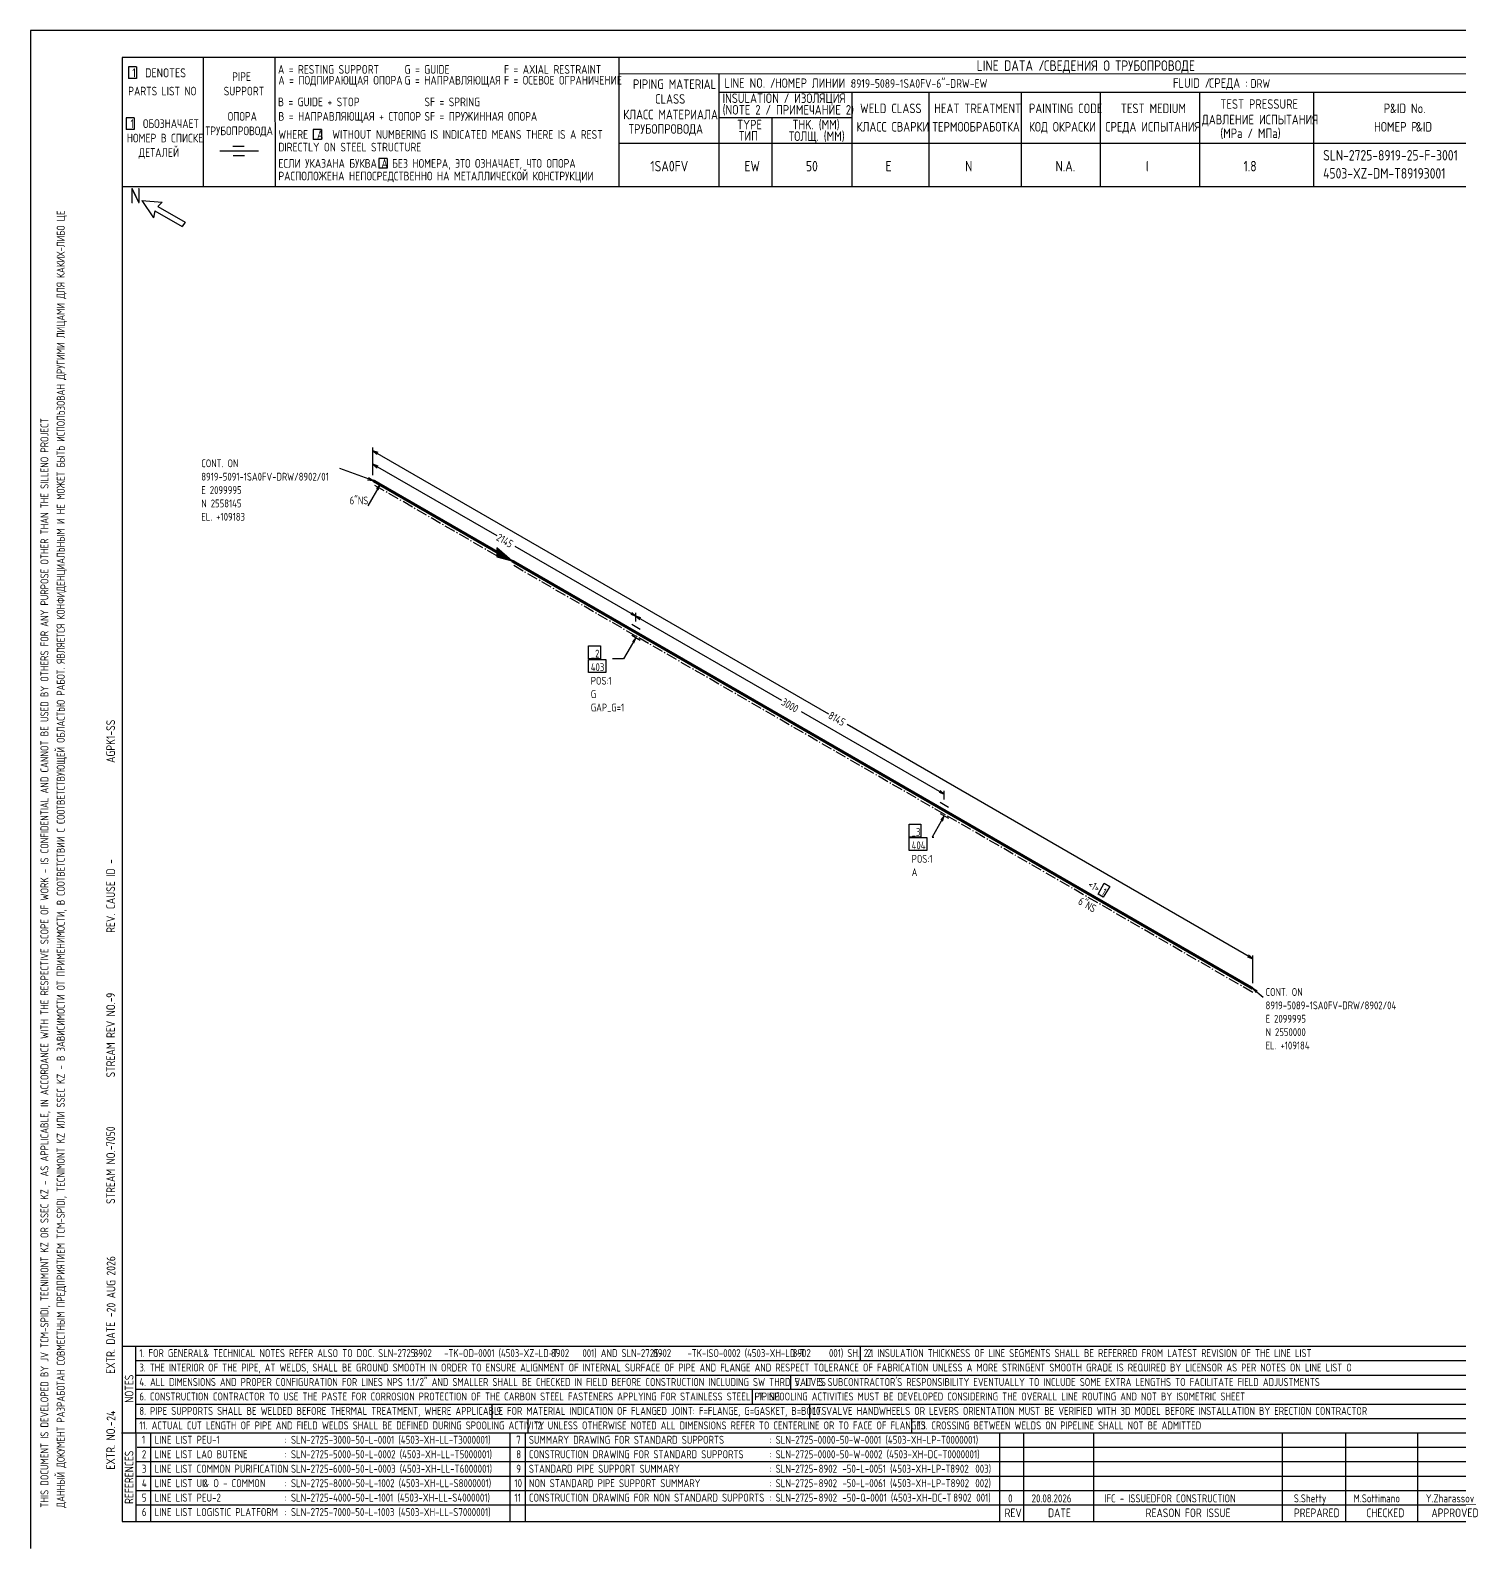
# Model space of a CAD drawing. Extents: x -1005 to 594, y -998 to 420.
# Drawn here: x 0 to 395.2, y 0 to 420 of the extents above; entities that cross this region are included whole.
import ezdxf

# ---------------------------------------------------------------- set-up
doc = ezdxf.new("R2010")
doc.units = 0
doc.linetypes.add('GT111', pattern=[4.5, 3, -0.6, 0.3, -0.6])
doc.styles.add('TTFN17', font='GOST type A')

msp = doc.modelspace()

# ---------------------------------------------------------------- linework, layer by layer
at = {"layer": 'GT_1', "flags": 128}
for points in [[(0, 420), (0, 0)], [(594, 420), (0, 420)], [(589.1, 412.5), (25.4, 412.5)], [(25.4, 412.5), (25.4, 7.5)], [(47.8, 412.5), (47.8, 376.7)], [(67.6, 412.5), (67.7, 376.7)], [(162.7, 412.5), (162.7, 376.7)], [(29.3, 409.9), (27.1, 409.9)], [(27.1, 409.9), (27.1, 406.7)], [(29.3, 409.9), (29.3, 406.7)], [(589.1, 408), (162.7, 407.9)], [(190.3, 407.8), (190.3, 376.7)], [(29.3, 406.7), (27.1, 406.7)], [(190.3, 402.9), (402.7, 402.9)], [(227.1, 402.9), (227.1, 376.7)], [(248.4, 402.9), (248.4, 376.8)], [(273.9, 402.9), (273.9, 376.7)], [(295.8, 402.9), (295.8, 376.7)], [(323.2, 402.9), (323.2, 376.7)], [(354.8, 402.9), (354.8, 376.8)], [(28.7, 395.8), (26.5, 395.8)], [(26.5, 395.8), (26.5, 392.6)], [(28.7, 395.8), (28.7, 392.6)], [(227.1, 395.8), (190.3, 395.8)], [(205, 395.8), (205, 376.7)], [(28.7, 392.6), (26.5, 392.6)], [(80.5, 392.6), (78.2, 392.6)], [(78.2, 392.6), (78.2, 389.8)], [(80.5, 392.6), (80.5, 389.8)], [(63.1, 386.6), (52.4, 386.6)], [(59.1, 387.9), (56, 387.9)], [(80.5, 389.8), (78.2, 389.8)], [(230.2, 388.7), (162.7, 388.7)], [(402.7, 388.7), (226.9, 388.7)], [(59.2, 385.3), (56.1, 385.3)], [(98.6, 384.6), (96.3, 384.6)], [(96.3, 384.6), (96.3, 381.9)], [(98.6, 384.6), (98.6, 381.9)], [(98.6, 381.9), (96.3, 381.9)], [(402.7, 376.7), (25.4, 376.7)], [(30.8, 372.9), (34, 368.1)], [(30.8, 372.9), (36.4, 372.5)], [(34.4, 370.1), (34, 368.1)], [(34.4, 370.1), (42, 365.7)], [(36.4, 372.5), (35.2, 371.3)], [(35.2, 371.3), (42.8, 366.9)], [(42.8, 366.9), (42, 365.7)], [(94.72, 296.98), (94.72, 304.62)], [(96.15, 303.2), (94.72, 303.73), (95.85, 302.75)], [(94.72, 303.73), (220.65, 230.97)], [(94.72, 295.48), (85.58, 298.77)], [(94.72, 296.98), (94.72, 300.88)], [(96.15, 299.45), (94.72, 299.98), (95.85, 299)], [(94.72, 299.98), (128.93, 280.25)], [(93.22, 295.7), (94.72, 295.48), (93.45, 296.23)], [(96.67, 294.35), (93.3, 288.5)], [(96.15, 292.93), (96.67, 294.35), (95.7, 293.23)], [(167.4, 257.98), (134.03, 277.25)], [(129, 275.68), (129, 274.32), (133.12, 273.27), (129, 276.88), (129, 274.48), (132.75, 273.5), (129, 276.8), (129, 274.7), (132.3, 273.73), (129, 276.57), (129, 274.85), (131.93, 274.02), (129, 276.43), (129, 275), (131.55, 274.18), (129, 276.27), (129, 275.15), (131.1, 274.48), (129, 276.12), (129, 275.38), (130.8, 274.62), (129, 275.9), (129, 275.52), (130.35, 274.93), (129, 275.75), (129, 275.68), (133.12, 273.27)], [(165.97, 258.5), (167.4, 257.98), (166.28, 258.95)], [(167.4, 256.48), (167.4, 258.88)], [(167.4, 256.48), (167.4, 258.88)], [(168.82, 257.45), (167.4, 257.98), (168.53, 257)], [(167.4, 257.98), (207.68, 234.72)], [(168.6, 254.3), (166.28, 255.65)], [(166.28, 252.65), (168.6, 251.3)], [(154.28, 249.72), (157.65, 249.72), (157.65, 246.12), (154.28, 246.12), (154.28, 249.72)], [(167.4, 251.97), (164.03, 246.12), (160.95, 246.12)], [(166.88, 250.55), (167.4, 251.97), (166.43, 250.85)], [(154.28, 245.97), (159.07, 245.97), (159.07, 242.38), (154.28, 242.38), (154.28, 245.97)], [(252.68, 208.7), (213.22, 231.5)], [(337.95, 163.18), (225.82, 227.97)], [(251.25, 209.22), (252.68, 208.7), (251.55, 209.68)], [(253.88, 205.03), (251.55, 206.38)], [(252.68, 207.2), (252.68, 209.6)], [(252.68, 202.7), (249.3, 196.85), (249.82, 196.85)], [(251.55, 203.38), (253.88, 202.03)], [(252.15, 201.28), (252.68, 202.7), (251.7, 201.57)], [(242.93, 200.45), (246.15, 200.45), (246.15, 196.85), (242.93, 196.85), (242.93, 200.45)], [(242.93, 196.7), (247.88, 196.7), (247.88, 193.1), (242.93, 193.1), (242.93, 196.7)], [(296.93, 184.1), (298.43, 183.2), (296.62, 180.2), (295.2, 181.03), (296.93, 184.1)], [(336.52, 163.7), (337.95, 163.18), (336.82, 164.15)], [(337.95, 156.43), (337.95, 164.07)], [(339.23, 154.18), (337.95, 154.93), (338.93, 153.8)], [(337.95, 154.93), (340.8, 152.53)], [(25.3, 56), (402.7, 56)], [(29.1, 56), (29.2, 7.5)], [(229.4, 56), (229.4, 52)], [(29.1, 52), (402.7, 52)], [(29.1, 48), (402.7, 48)], [(210.2, 48), (210.2, 44)], [(402.7, 44), (29.1, 44)], [(199.6, 44), (199.6, 40)], [(29.2, 40), (402.7, 40)], [(127.6, 40), (127.6, 36)], [(215.4, 40), (215.4, 36)], [(29.1, 36), (402.7, 36)], [(137.5, 36), (137.5, 32)], [(243.6, 36), (243.6, 32)], [(25.2, 32), (402.7, 32)], [(33.2, 32), (33.2, 7.6)], [(132.6, 32), (132.6, 7.6)], [(136.8, 32), (136.8, 7.6)], [(267.9, 32), (267.9, 7.5)], [(274.6, 32), (274.6, 7.5)], [(293.9, 32), (293.9, 7.5)], [(346.1, 32), (346.1, 7.5)], [(363.6, 32), (363.6, 7.5)], [(383.5, 32), (383.5, 7.5)], [(402.7, 28), (29.5, 28)], [(402.7, 24), (29.1, 24)], [(402.7, 20), (29.1, 20)], [(402.7, 16), (29.1, 16)], [(402.7, 12), (29.2, 12)], [(25.4, 7.5), (589.1, 7.5)], [(0, 0), (0, 0)]]:
    msp.add_lwpolyline(points, dxfattribs=at)
at = {"layer": 'GT_1', "const_width": 0.8, "flags": 128}
for points in [[(94.72, 295.48), (129, 275.68)], [(133.12, 273.27), (167.4, 253.47)], [(167.4, 253.47), (252.68, 204.2)], [(252.68, 204.2), (337.95, 154.93)]]:
    msp.add_lwpolyline(points, dxfattribs=at)
at = {"layer": 'GT_1', "linetype": 'GT111', "flags": 128}
for points in [[(129, 274.62), (94.72, 294.43)], [(167.4, 252.43), (133.12, 272.23)], [(252.68, 203.15), (167.4, 252.43)], [(337.95, 153.88), (252.68, 203.15)]]:
    msp.add_lwpolyline(points, dxfattribs=at)

# ---------------------------------------------------------------- texts
at = {"layer": 'GT_1', "style": 'TTFN17'}
for s, height, p in [('LINE DATA /', 2.8875, (261.63, 408.8)), ('СВЕДЕНИЯ О ТРУБОПРОВОДЕ', 2.8875, (280.23, 408.8)), (' 1  DENOTES', 2.5025, (26.88, 407)), (' PIPE', 2.406, (54.56, 406)), ('A = RESTING SUPPORT', 2.4062, (68.46, 408)), ('A = ПОДПИРАЮЩАЯ ОПОРА', 2.4062, (68.56, 405)), ('G = GUIDE', 2.406, (103.46, 408)), ('G = НАПРАВЛЯЮЩАЯ', 2.4062, (103.46, 405)), ('F = AXIAL RESTRAINT', 2.4062, (130.96, 408)), ('F = ОСЕВОЕ ОГРАНИЧЕНИЕ', 2.4062, (130.96, 405)), ('PARTS LIST NO', 2.4062, (27.06, 402)), ('SUPPORT', 2.406, (53.46, 402)), ('PIPING MATERIAL', 2.6469, (166.6, 403.8)), ('LINE NO. /', 2.647, (191.9, 404.1)), ('НОМЕР ЛИНИИ :', 2.5987, (205.89, 404.1)), ('8919-5089-1SA0FV-6"-DRW-EW', 2.4062, (226.86, 404.1)), ('FLUID /', 2.647, (315.9, 404.1)), ('СРЕДА :', 2.647, (325.9, 404.1)), ('DRW', 2.406, (337.36, 404.1)), ('B = GUIDE + STOP', 2.4062, (68.46, 399)), ('SF = SPRING', 2.4062, (108.96, 399)), ('CLASS', 2.647, (172.7, 399.7)), ('(NOTE 2 / ПРИМЕЧАНИЕ 2)', 2.6469, (191.4, 396.7)), ('INSULATION / ИЗОЛЯЦИЯ', 2.6469, (191.4, 399.9)), ('WELD CLASS', 2.647, (229.4, 397.1)), ('HEAT TREATMENT', 2.6469, (249.9, 397.1)), ('PAINTING CODE', 2.6469, (276.1, 397.1)), ('TEST MEDIUM', 2.6469, (301.5, 397.1)), ('TEST PRESSURE', 2.6469, (329, 398.3)), ('P', 2.65, (374.2, 397.1)), ('&ID No.', 2.647, (375.91, 397.1)), (' 1  ОБОЗНАЧАЕТ', 2.4062, (26.46, 393)), ('ОПОРА', 2.406, (54.56, 395)), ('B = НАПРАВЛЯЮЩАЯ + СТОПОР', 2.4062, (68.56, 395)), ('SF = ПРУЖИННАЯ ОПОРА', 2.4062, (108.96, 395)), ('КЛАСС МАТЕРИАЛА', 2.6469, (163.9, 395.4)), ('TYPE', 2.647, (195.4, 392.6)), ('THK. (MM)', 2.647, (210.7, 392.6)), ('ДАВЛЕНИЕ ИСПЫТАНИЯ', 2.6469, (323.9, 394)), ('НОМЕР В СПИСКЕ', 2.4062, (26.66, 389)), ('ТРУБОПРОВОДА', 2.4062, (48.36, 391)), ('WHERE  A  WITHOUT NUMBERING IS INDICATED MEANS THERE IS A REST', 2.4062, (68.56, 390)), ('ТРУБОПРОВОДА', 2.6469, (165.4, 391.4)), ('ТИП', 2.647, (195.9, 389.5)), ('ТОЛЩ. (ММ)', 2.647, (209.7, 389.4)), ('КЛАСС СВАРКИ', 2.6469, (228.4, 392)), ('ТЕРМООБРАБОТКА', 2.6469, (249.4, 392)), ('КОД ОКРАСКИ', 2.6469, (276.1, 392)), ('СРЕДА ИСПЫТАНИЯ', 2.6469, (297.2, 392)), ('(MPa / МПа)', 2.6469, (329, 390.2)), ('НОМЕР P', 2.647, (371.5, 392)), ('&ID', 2.647, (383.1, 392)), ('ДЕТАЛЕЙ', 2.406, (29.96, 385)), ('DIRECTLY ON STEEL STRUCTURE', 2.4062, (68.56, 386.5)), ('SLN-2725-8919-25-F-3001', 2.8875, (357.43, 384)), ('ЕСЛИ УКАЗАНА БУКВА A БЕЗ НОМЕРА, ЭТО ОЗНАЧАЕТ, ЧТО ОПОРА', 2.4062, (68.56, 382)), ('1SA0FV', 2.888, (171.43, 381)), ('EW', 2.888, (197.43, 381)), ('50', 2.888, (214.43, 381)), ('E', 2.89, (236.43, 381)), ('N', 2.89, (258.43, 381)), ('N.A.', 2.888, (283.43, 381)), ('I', 2.89, (308.43, 381)), ('1.8', 2.888, (335.43, 381)), ('РАСПОЛОЖЕНА НЕПОСРЕДСТВЕННО НА МЕТАЛЛИЧЕСКОЙ КОНСТРУКЦИИ', 2.4062, (68.56, 378.5)), ('4503-XZ-DM-T89193001', 2.8875, (357.43, 379)), ('N', 4.33, (27.55, 372.1)), ('CONT. ON', 2.166, (47.25, 299.15)), ('8919-5091-1SA0FV-DRW/8902/01', 2.1656, (47.25, 295.45)), ('E 2099995', 2.166, (47.25, 291.75)), ('N 2558145', 2.166, (47.25, 288.06)), ('6"NS', 2.166, (88.27, 288.88)), ('EL. +109183', 2.1656, (47.25, 284.36)), ('_2', 2.166, (154.95, 246.5)), ('403', 2.166, (154.95, 242.75)), ('POS:1', 2.166, (154.95, 239)), ('G', 2.17, (154.95, 235.3)), ('GAP_G=1', 2.166, (154.95, 231.6)), ('_3', 2.166, (243.66, 197.22)), ('404', 2.166, (243.66, 193.47)), ('POS:1', 2.166, (243.66, 189.72)), ('A', 2.17, (243.66, 186.03)), ('CONT. ON', 2.166, (341.5, 152.9)), ('8919-5089-1SA0FV-DRW/8902/04', 2.1656, (341.5, 149.2)), ('E 2099995', 2.166, (341.5, 145.5)), ('N 2550000', 2.166, (341.5, 141.81)), ('EL. +109184', 2.1656, (341.5, 138.11)), ('1. FOR GENERAL', 2.1849, (30.13, 53)), ('& TECHNICAL NOTES REFER ALSO TO DOC. SLN-2725-      -TK-OD-0001 (4503-XZ-LD-T      001) AND SLN-2725-      -TK-ISO-0002 (4503-XH-LD-T      001) SH. 2.1', 2.18487, (47.87, 53)), ('8902', 2.185, (105.93, 53)), ('8902', 2.185, (143.93, 53)), ('8902', 2.185, (172.13, 53)), ('8902', 2.185, (210.73, 53)), ('2. INSULATION THICKNESS OF LINE SEGMENTS SHALL BE REFERRED FROM LATEST REVISION OF THE LINE LIST', 2.1849, (231.33, 53)), ('3. THE INTERIOR OF THE PIPE, AT WELDS, SHALL BE GROUND SMOOTH IN ORDER TO ENSURE ALIGNMENT OF INTERNAL SURFACE OF PIPE AND FLANGE AND RESPECT TOLERANCE OF FABRICATION UNLESS A MORE STRINGENT SMOOTH GRADE IS REQUIRED BY LICENSOR AS PER NOTES ON LINE LIST O', 2.18487, (30.13, 49)), ('4. ALL DIMENSIONS AND PROPER CONFIGURATION FOR LINES NPS 1.1/2" AND SMALLER SHALL BE CHECKED IN FIELD BEFORE CONSTRUCTION INCLUDING SW THRD VALVES', 2.18487, (30.13, 45)), ("5. IT IS SUBCONTRACTOR'S RESPONSIBILITY EVENTUALLY TO INCLUDE SOME EXTRA LENGTHS TO FACILITATE FIELD ADJUSTMENTS", 2.18487, (211.33, 45)), ('6. CONSTRUCTION CONTRACTOR TO USE THE PASTE FOR CORROSION PROTECTION OF THE CARBON STEEL FASTENERS APPLYING FOR STAINLESS STEEL PIPING', 2.18487, (30.13, 41)), ('7. SPOOLING ACTIVITIES MUST BE DEVELOPED CONSIDERING THE OVERALL LINE ROUTING AND NOT BY ISOMETRIC SHEET', 2.18487, (201.33, 41)), ('8. PIPE SUPPORTS SHALL BE WELDED BEFORE THERMAL TREATMENT, WHERE APPLICABLE', 2.1849, (30.13, 37)), ('9. FOR MATERIAL INDICATION OF FLANGED JOINT: F=FLANGE, G=GASKET, B=BOLTS', 2.1849, (128.83, 37)), ('10. VALVE HANDWHEELS OR LEVERS ORIENTATION MUST BE VERIFIED WITH 3D MODEL BEFORE INSTALLATION BY ERECTION CONTRACTOR', 2.18487, (216.33, 37)), ('11. ACTUAL CUT LENGTH OF PIPE AND FIELD WELDS SHALL BE DEFINED DURING SPOOLING ACTIVITY', 2.1849, (30.13, 33)), ('12. UNLESS OTHERWISE NOTED ALL DIMENSIONS REFER TO CENTERLINE OR TO FACE OF FLANGES', 2.1849, (139.33, 33)), ('13. CROSSING BETWEEN WELDS ON PIPELINE SHALL NOT BE ADMITTED', 2.1849, (245.33, 33)), ('1', 2.21, (30.83, 29)), ('LINE LIST PEU-1', 2.2138, (34.33, 29)), (': SLN-2725-3000-50-L-0001 (4503-XH-LL-T3000001)', 2.2138, (70.33, 29)), ('7', 2.21, (134.33, 29)), ('SUMMARY DRAWING FOR STANDARD SUPPORTS', 2.2138, (137.83, 29)), (': SLN-2725-0000-50-W-0001 (4503-XH-LP-T0000001)', 2.2138, (204.33, 29)), ('2', 2.21, (30.83, 25)), ('LINE LIST LAO BUTENE', 2.2138, (34.33, 25)), (': SLN-2725-5000-50-L-0002 (4503-XH-LL-T5000001)', 2.2138, (70.33, 25)), ('8', 2.21, (134.33, 25)), ('CONSTRUCTION DRAWING FOR STANDARD SUPPORTS', 2.2138, (137.83, 25)), (': SLN-2725-0000-50-W-0002 (4503-XH-DC-T0000001)', 2.2138, (204.33, 25)), ('3', 2.21, (30.83, 21)), ('LINE LIST COMMON PURIFICATION', 2.2138, (34.33, 21)), (': SLN-2725-6000-50-L-0003 (4503-XH-LL-T6000001)', 2.2138, (70.33, 21)), ('9', 2.21, (134.33, 21)), ('STANDARD PIPE SUPPORT SUMMARY', 2.2138, (137.83, 21)), (': SLN-2725-      -50-L-0051 (4503-XH-LP-T      003)', 2.2138, (204.33, 21)), ('8902', 2.214, (217.93, 21)), ('8902', 2.214, (254.33, 21)), ('4', 2.21, (30.83, 17)), ('LINE LIST UI', 2.2138, (34.33, 17)), ('& O - COMMON', 2.2138, (47.85, 17)), (': SLN-2725-8000-50-L-1002 (4503-XH-LL-S8000001)', 2.2138, (70.33, 17)), ('10', 2.214, (133.83, 17)), ('NON STANDARD PIPE SUPPORT SUMMARY', 2.2138, (137.83, 17)), (': SLN-2725-      -50-L-0061 (4503-XH-LP-T      002)', 2.2138, (204.33, 17)), ('8902', 2.214, (217.93, 17)), ('8902', 2.214, (254.43, 17)), ('5', 2.21, (30.83, 13)), ('LINE LIST PEU-2', 2.2138, (34.33, 13)), (': SLN-2725-4000-50-L-1001 (4503-XH-LL-S4000001)', 2.2138, (70.33, 13)), ('11', 2.214, (133.83, 13)), ('CONSTRUCTION DRAWING FOR NON STANDARD SUPPORTS', 2.2138, (137.83, 13)), (': SLN-2725-      -50-Q-0001 (4503-XH-DC-T      001)', 2.2138, (204.33, 13)), ('8902', 2.214, (217.93, 13)), ('8902', 2.214, (255.13, 13)), ('0', 2.21, (270.33, 12.8)), ('20.08.2026', 2.214, (276.83, 12.8)), ('IFC - ISSUEDFOR CONSTRUCTION', 2.2138, (296.93, 12.8)), ('S.Shetty', 2.214, (349.33, 12.8)), ('M.Sottimano', 2.2138, (365.83, 12.8)), ('Y.Zharassov', 2.2138, (385.83, 12.8)), ('6', 2.21, (30.83, 9)), ('LINE LIST LOGISTIC PLATFORM', 2.2138, (34.33, 9)), (': SLN-2725-7000-50-L-1003 (4503-XH-LL-S7000001)', 2.2138, (70.33, 9)), ('REV', 2.406, (269.36, 8.7)), ('DATE', 2.406, (281.36, 8.7)), ('REASON FOR ISSUE', 2.4062, (308.36, 8.7)), ('PREPARED', 2.406, (349.36, 8.7)), ('CHECKED', 2.406, (369.36, 8.7)), ('APPROVED', 2.406, (387.36, 8.7))]:
    msp.add_text(s, height=height, dxfattribs=at).set_placement(p)
for s, height, rotation, p in [('ДАННЫЙ ДОКУМЕНТ РАЗРАБОТАН СОВМЕСТНЫМ ПРЕДПРИЯТИЕМ TCM-SPIDI, TECNIMONT KZ ИЛИ SSEC KZ - В ЗАВИСИМОСТИ ОТ ПРИМЕНИМОСТИ, В СООТВЕТСТВИИ С СООТВЕТСТВУЮЩЕЙ ОБЛАСТЬЮ РАБОТ. ЯВЛЯЕТСЯ КОНФИДЕНЦИАЛЬНЫМ И НЕ МОЖЕТ БЫТЬ ИСПОЛЬЗОВАН ДРУГИМИ ЛИЦАМИ ДЛЯ КАКИХ-ЛИБО ЦЕ', 2.21375, 90, (9.5, 11.33)), ('THIS DOCUMENT IS DEVELOPED BY JV TCM-SPIDI, TECNIMONT KZ OR SSEC KZ - AS APPLICABLE, IN ACCORDANCE WITH THE RESPECTIVE SCOPE OF WORK - IS CONFIDENTIAL AND CANNOT BE USED BY OTHERS FOR ANY PURPOSE OTHER THAN THE SILLENO PROJECT', 2.21375, 90, (5, 11.33)), ('2145', 2.166, -30, (128.62, 279.08)), ('3000', 2.166, -30, (207.4, 233.56)), ('8145', 2.166, -30, (220.37, 229.82)), ('AGPK1-SS', 2.406, 90, (23.4, 217.36)), ('REV. CAUSE ID -', 2.4062, 90, (23.4, 170.36)), ('<1>', 2.166, -30, (292.17, 183.14)), ('1', 2.17, -30, (295.94, 180.96)), ('6"NS', 2.166, -30, (289.46, 178.45)), ('9', 2.41, 90, (23.4, 152.36)), ('STREAM REV NO.-', 2.4062, 90, (23.4, 130.36)), ('7050', 2.406, 90, (23.4, 111.36)), ('STREAM NO.-', 2.4062, 90, (23.4, 95.36)), ('20 AUG 2026', 2.4062, 90, (23.5, 65.36)), ('EXTR. DATE -', 2.4062, 90, (23.4, 48.36)), ('NOTES', 2.406, 90, (28.5, 40.36)), ('24', 2.406, 90, (23.5, 35.36)), ('EXTR. NO.-', 2.406, 90, (23.4, 21.86)), ('REFERENCES', 2.406, 90, (28.5, 12.36))]:
    msp.add_text(s, height=height, rotation=rotation, dxfattribs=at).set_placement(p)

doc.saveas('drawing.dxf')
